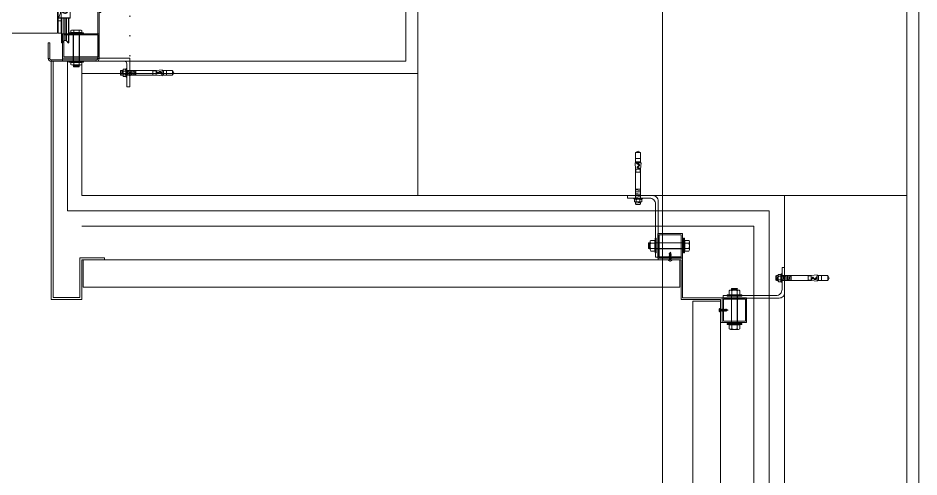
# Model space of a CAD drawing. Extents: x -2012 to 34975, y -1043 to 8321.
# Drawn here: x 4335.4 to 4482.8, y 266.4 to 341.6 of the extents above; entities that cross this region are included whole.
import ezdxf

# ---------------------------------------------------------------- set-up
doc = ezdxf.new("R2010")
doc.units = 0
doc.header["$LTSCALE"] = 25
doc.linetypes.add('DOT2', pattern=[0.125, 0, -0.125])
doc.layers.get('0').update_dxf_attribs({"color": 9, "lineweight": 9})
for name, color, linetype, lineweight in [('00', 9, 'Continuous', 9), ('01', 9, 'Continuous', 9), ('06D', 9, 'Continuous', 9), ('10', 9, 'Continuous', 9), ('10A', 9, 'Continuous', 9), ('14', 9, 'Continuous', 9), ('20', 9, 'DOT2', 9), ('24', 9, 'Continuous', 9), ('33', 9, 'BATTING', 9)]:
    doc.layers.add(name, color=color, linetype=linetype, lineweight=lineweight)
doc.linetypes.add('BATTING', pattern='A,0.0001,-0.1,[134,ltypeshp.shx,S=0.1,R=0,X=-0.1,Y=0],-0.2,[134,ltypeshp.shx,S=0.1,R=180,X=0.1,Y=0],-0.1', length=0.4001)

# ---------------------------------------------------------------- blocks, each defined once
blk = doc.blocks.new('p-aks_vw')
at = {"layer": '24', "ltscale": 2}
blk.add_lwpolyline([(4040, 40), (4040, -257.5)], dxfattribs=at)
blk = doc.blocks.new('p-kolon-80x80-vw')
at = {"layer": '01'}
blk.add_lwpolyline([(-40, -40), (-40, 40), (40, 40), (40, -40)], close=True, dxfattribs=at)
blk = doc.blocks.new('p-seksiyoonel kapı profil')
for p, q in [((-6.34, 4.37), (-6.34, 4.6)), ((-6.34, 4.6), (1.04, 4.6)), ((1.04, 4.37), (1.04, 4.6)), ((-6.58, 4.13), (-6.82, 4.13)), ((-6.82, -13.02), (-6.82, 4.13)), ((-6.58, -13.02), (-6.58, 4.13)), ((-6.34, 4.37), (1.04, 4.37)), ((1.27, 4.13), (1.51, 4.13)), ((1.27, 4.13), (1.27, 1.59)), ((1.51, 4.13), (1.51, 1.59)), ((-1.83, 1.61), (-1.83, -2.44)), ((-1.44, 1.27), (-1.8, 1.62)), ((-1.8, 1.62), (-1.8, -2.44)), ((-0.68, 1.62), (-1.04, 1.26)), ((-0.68, 1.62), (-0.68, -2.44)), ((-0.65, 1.61), (-0.65, -2.44)), ((1.51, 1.59), (1.27, 1.59)), ((-1.44, 1.27), (-1.44, -2.44)), ((-1.24, 1.18), (-1.24, -2.44)), ((-1.04, 1.26), (-1.04, -2.44)), ((0, 0), (33.85, 0)), ((0, 0), (0, 0)), ((-0.59, -0.62), (-0.65, -0.68)), ((-0.12, 0), (-0.59, 0)), ((-0.59, -2.01), (-0.59, 0)), ((-0.12, -0.24), (-0.12, 0)), ((-0.12, -0.24), (0, -0.24)), ((-0.12, -5.32), (-0.12, -0.24)), ((33.85, 0), (0, 0)), ((0, 0), (0, -0.36)), ((0, -0.36), (0, -0.52)), ((0, -0.52), (0, -0.58)), ((0, -0.58), (0, -0.6)), ((0, -0.6), (0, -0.87)), ((0, -0.87), (0, -0.89)), ((0, -0.89), (0, -0.95)), ((0, -0.95), (0, -1.53)), ((-2.07, -2.52), (-2.07, -2.44)), ((-2.07, -2.44), (-0.59, -2.44)), ((-2.07, -2.52), (-0.59, -2.52)), ((-2.07, -4.85), (-2.07, -2.52)), ((-0.65, -1.69), (-0.59, -1.74)), ((-0.59, -2.01), (-0.12, -2.01)), ((-0.59, -2.01), (-0.59, -2.44)), ((-0.59, -2.44), (-0.59, -2.5)), ((-0.59, -2.44), (-0.12, -2.44)), ((-0.59, -2.52), (-0.59, -2.5)), ((-0.59, -2.5), (-0.21, -2.5)), ((-0.59, -3.19), (-0.59, -2.52)), ((-0.35, -3.07), (-0.3, -2.93)), ((-0.3, -2.93), (-0.25, -2.74)), ((-0.25, -2.74), (-0.21, -2.5)), ((-0.21, -2.5), (-0.17, -2.49)), ((-0.17, -2.49), (-0.14, -2.48)), ((-0.14, -2.48), (-0.12, -2.46)), ((-0.12, -2.46), (-0.12, -2.45)), ((0, -1.53), (0, -1.64)), ((0, -1.64), (0, -2.06)), ((0, -2.06), (0, -2.19)), ((0, -2.19), (0, -2.29)), ((0, -2.29), (0, -2.71)), ((0, -2.71), (0, -3.13)), ((-7.76, -4.16), (-7.76, -3.9)), ((-7.53, -3.9), (-7.76, -3.9)), ((-7.53, -4.16), (-7.76, -4.16)), ((-7.76, -4.19), (-7.76, -4.16)), ((-7.76, -4.19), (-7.08, -4.19)), ((-7.53, -3.9), (-6.84, -3.9)), ((-7.53, -4.16), (-7.53, -3.9)), ((-6.82, -4.16), (-7.53, -4.16)), ((-7.08, -3.39), (-6.84, -3.39)), ((-7.08, -3.63), (-7.08, -3.39)), ((-7.08, -3.63), (-7.08, -3.9)), ((-6.84, -3.63), (-7.08, -3.63)), ((-7.08, -4.16), (-7.08, -4.7)), ((-6.84, -3.63), (-6.84, -3.39)), ((-6.84, -3.63), (-6.84, -3.9)), ((-6.84, -4.7), (-6.84, -4.19)), ((-6.58, -3.93), (-3.51, -3.93)), ((-6.58, -4.16), (-3.51, -4.16)), ((-3.39, -4.25), (-5.99, -4.25)), ((-5.99, -6.14), (-5.99, -4.25)), ((-3.51, -3.93), (-3.51, -4.16)), ((-3.39, -6.14), (-3.39, -4.25)), ((-2.07, -4.37), (-3.39, -4.37)), ((-1.7, -3.58), (-1.71, -3.72)), ((-1.71, -3.64), (-1.68, -3.77)), ((-1.71, -3.72), (-1.68, -3.85)), ((-1.65, -3.45), (-1.7, -3.58)), ((-1.68, -3.77), (-1.61, -3.89)), ((-1.68, -3.85), (-1.61, -3.97)), ((-1.56, -3.34), (-1.65, -3.45)), ((-1.65, -3.84), (-1.44, -3.63)), ((-1.61, -3.89), (-1.51, -3.98)), ((-1.61, -3.97), (-1.51, -4.07)), ((-1.45, -3.26), (-1.56, -3.34)), ((-1.51, -3.98), (-1.38, -4.04)), ((-1.51, -4.07), (-1.38, -4.13)), ((-1.31, -3.22), (-1.45, -3.26)), ((-1.44, -3.26), (-1.44, -3.63)), ((-1.38, -4.04), (-1.24, -4.07)), ((-1.38, -4.13), (-1.24, -4.15)), ((-1.17, -3.22), (-1.31, -3.22)), ((-1.24, -3.22), (-1.24, -3.55)), ((-1.24, -4.07), (-1.1, -4.04)), ((-1.24, -4.15), (-1.1, -4.13)), ((-1.04, -3.26), (-1.17, -3.22)), ((-1.1, -4.04), (-0.97, -3.98)), ((-1.1, -4.13), (-0.97, -4.07)), ((-1.04, -3.26), (-1.04, -3.63)), ((-0.92, -3.34), (-1.04, -3.26)), ((-1.04, -3.63), (-0.83, -3.83)), ((-0.97, -3.98), (-0.87, -3.89)), ((-0.97, -4.07), (-0.87, -3.97)), ((-0.83, -3.45), (-0.92, -3.34)), ((-0.87, -3.89), (-0.8, -3.77)), ((-0.87, -3.97), (-0.8, -3.85)), ((-0.78, -3.58), (-0.83, -3.45)), ((-0.8, -3.77), (-0.77, -3.64)), ((-0.8, -3.85), (-0.77, -3.72)), ((-0.77, -3.72), (-0.78, -3.58)), ((-0.59, -4.85), (-0.59, -3.19)), ((-0.59, -3.19), (-0.47, -3.19)), ((-0.47, -3.19), (-0.41, -3.16)), ((-0.47, -4.85), (-0.47, -3.19)), ((-0.41, -3.16), (-0.35, -3.07)), ((0, -3.13), (0, -3.23)), ((0, -3.23), (0, -3.36)), ((0, -3.36), (0, -4.47)), ((-6.84, -4.7), (-7.08, -4.7)), ((-7.08, -5.76), (-6.84, -5.76)), ((-7.08, -5.99), (-7.08, -5.76)), ((-6.84, -5.99), (-6.84, -5.76)), ((-5.99, -4.68), (-6.04, -4.73)), ((-6.04, -5.53), (-6.04, -4.73)), ((-6.04, -5.67), (-6.04, -5.53)), ((-6.04, -5.67), (-5.99, -5.72)), ((-2.07, -4.85), (-0.59, -4.85)), ((-0.6, -5.77), (-0.6, -4.85)), ((-0.6, -6.03), (-0.6, -5.77)), ((-0.6, -5.79), (-0.59, -5.79)), ((-0.59, -4.85), (-0.47, -4.85)), ((-0.59, -4.85), (-0.59, -5.32)), ((-0.12, -5.32), (-0.59, -5.32)), ((-0.59, -9.63), (-0.59, -5.32)), ((-0.4, -4.84), (-0.47, -4.85)), ((-0.34, -4.84), (-0.4, -4.84)), ((-0.28, -4.83), (-0.34, -4.84)), ((-0.22, -4.83), (-0.28, -4.83)), ((-0.18, -4.82), (-0.22, -4.83)), ((-0.15, -4.81), (-0.18, -4.82)), ((-0.12, -4.8), (-0.15, -4.81)), ((-0.12, -5.79), (-0.15, -5.79)), ((-0.15, -5.82), (0.36, -5.82)), ((-0.12, -4.78), (-0.12, -4.8)), ((-0.12, -5.32), (0, -5.32)), ((-0.12, -5.79), (-0.12, -5.32)), ((0.13, -5.79), (-0.12, -5.79)), ((0.36, -5.85), (-0.12, -5.85)), ((-0.12, -9.63), (-0.12, -5.85)), ((0, -4.47), (0, -4.53)), ((0, -4.53), (0, -4.55)), ((0, -4.55), (0, -4.81)), ((0, -4.81), (0, -4.83)), ((0, -4.83), (0, -4.89)), ((0, -4.89), (0, -5.06)), ((0, -5.06), (0, -5.41)), ((0, -5.41), (33.85, -5.41)), ((0.07, -5.85), (0.07, -5.9)), ((0.13, -5.79), (0.13, -5.41)), ((0.29, -5.79), (0.13, -5.79)), ((0.13, -5.79), (0.16, -5.79)), ((0.31, -5.79), (0.31, -5.41)), ((0.32, -5.79), (0.36, -5.79)), ((0.36, -5.79), (0.36, -5.41)), ((0.36, -8.39), (0.36, -5.79)), ((0.36, -5.79), (0.4, -5.79)), ((0.38, -5.41), (0.38, -5.46)), ((0.38, -5.46), (0.39, -5.53)), ((0.39, -5.53), (0.39, -5.61)), ((0.39, -5.61), (0.4, -5.7)), ((0.4, -5.7), (0.4, -5.79)), ((0.4, -8.39), (0.4, -5.79)), ((3.93, -5.79), (0.4, -5.79)), ((2.33, -5.87), (2.12, -5.91)), ((2.44, -5.86), (2.33, -5.87)), ((2.53, -5.87), (2.44, -5.86)), ((2.74, -5.9), (2.53, -5.87)), ((3.91, -5.46), (3.91, -5.41)), ((3.92, -5.53), (3.91, -5.46)), ((3.92, -5.61), (3.92, -5.53)), ((3.93, -5.7), (3.92, -5.61)), ((3.93, -5.79), (3.93, -5.7)), ((3.93, -8.39), (3.93, -5.79)), ((3.93, -5.79), (4.01, -5.79)), ((3.97, -5.79), (3.97, -7.56)), ((4.01, -5.79), (4.01, -5.41)), ((8.86, -5.79), (4.01, -5.79)), ((6.33, -7.56), (6.33, -5.79)), ((6.58, -5.82), (8.07, -5.82)), ((8.04, -5.85), (6.61, -5.85)), ((6.81, -5.85), (6.81, -5.9)), ((7.84, -5.9), (7.84, -5.85)), ((8.86, -5.79), (8.86, -5.41)), ((-7.76, -6.53), (-7.76, -6.26)), ((-7.53, -6.26), (-7.76, -6.26)), ((-7.53, -6.53), (-7.76, -6.53)), ((-7.76, -6.56), (-7.76, -6.53)), ((-7.76, -6.56), (-7.08, -6.56)), ((-7.53, -6.26), (-6.84, -6.26)), ((-7.53, -6.53), (-7.53, -6.26)), ((-6.82, -6.53), (-7.53, -6.53)), ((-7.08, -5.99), (-7.08, -6.26)), ((-6.84, -5.99), (-7.08, -5.99)), ((-7.08, -6.53), (-7.08, -7.06)), ((-6.84, -7.06), (-7.08, -7.06)), ((-6.84, -5.99), (-6.84, -6.26)), ((-6.84, -7.06), (-6.84, -6.56)), ((-6.58, -6.29), (-3.51, -6.29)), ((-6.58, -6.53), (-3.51, -6.53)), ((-5.99, -6.14), (-3.39, -6.14)), ((-3.51, -6.29), (-3.51, -6.53)), ((-3.39, -6.03), (-0.6, -6.03)), ((0.07, -5.9), (0.36, -5.9)), ((0.36, -5.92), (0.09, -5.92)), ((0.36, -6.59), (0.1, -6.59)), ((0.96, -7.09), (0.94, -7.09)), ((0.95, -7.13), (0.95, -7.21)), ((0.95, -7.21), (0.99, -7.42)), ((1.26, -6.78), (1.23, -6.99)), ((1.23, -6.99), (1.23, -7.21)), ((1.23, -7.21), (1.27, -7.42)), ((1.33, -6.58), (1.26, -6.78)), ((1.44, -6.39), (1.33, -6.58)), ((1.33, -7.09), (1.36, -6.87)), ((1.36, -7.31), (1.33, -7.09)), ((1.36, -6.87), (1.42, -6.66)), ((1.42, -7.52), (1.36, -7.31)), ((1.37, -7.09), (1.39, -6.87)), ((1.39, -7.31), (1.37, -7.09)), ((1.39, -6.87), (1.43, -6.71)), ((1.45, -7.52), (1.39, -7.31)), ((1.42, -6.66), (1.43, -6.64)), ((1.57, -6.23), (1.44, -6.39)), ((1.56, -6.52), (1.44, -6.61)), ((1.44, -6.61), (1.46, -6.89)), ((1.51, -6.61), (1.44, -6.61)), ((1.45, -6.58), (1.52, -6.47)), ((1.46, -6.89), (1.49, -7.18)), ((1.49, -7.18), (1.49, -7.22)), ((1.49, -7.22), (1.52, -7.49)), ((1.5, -6.55), (1.55, -6.47)), ((1.51, -6.61), (1.63, -6.52)), ((1.54, -6.87), (1.51, -6.61)), ((1.52, -6.47), (1.66, -6.3)), ((1.57, -7.14), (1.54, -6.87)), ((1.55, -6.47), (1.69, -6.3)), ((1.9, -6.27), (1.56, -6.52)), ((1.74, -6.09), (1.57, -6.23)), ((1.57, -7.05), (1.58, -6.92)), ((1.57, -7.18), (1.57, -7.05)), ((1.57, -7.18), (1.57, -7.14)), ((1.6, -7.48), (1.57, -7.18)), ((1.59, -7.31), (1.57, -7.18)), ((1.58, -6.92), (1.61, -6.79)), ((1.63, -7.44), (1.59, -7.31)), ((1.61, -6.79), (1.66, -6.67)), ((1.63, -6.52), (1.99, -6.27)), ((1.66, -6.3), (1.83, -6.16)), ((1.66, -6.67), (1.72, -6.56)), ((1.69, -6.3), (1.86, -6.16)), ((1.72, -6.56), (1.8, -6.45)), ((1.92, -5.98), (1.74, -6.09)), ((1.8, -6.45), (1.89, -6.35)), ((1.83, -6.16), (2.02, -6.05)), ((1.86, -6.16), (2.05, -6.05)), ((1.89, -6.35), (1.99, -6.27)), ((2.03, -6.18), (1.9, -6.27)), ((2.12, -5.91), (1.92, -5.98)), ((1.98, -7.05), (2.01, -6.89)), ((1.99, -7.21), (1.98, -7.05)), ((1.99, -6.27), (2.11, -6.18)), ((1.99, -6.27), (2.1, -6.2)), ((2.04, -7.36), (1.99, -7.21)), ((2.01, -6.89), (2.08, -6.75)), ((2.02, -6.05), (2.23, -5.99)), ((2.38, -5.94), (2.03, -6.18)), ((2.07, -6.91), (2.03, -7.05)), ((2.03, -7.05), (2.05, -7.2)), ((2.14, -7.49), (2.04, -7.36)), ((2.05, -6.05), (2.26, -5.99)), ((2.05, -7.2), (2.1, -7.34)), ((2.14, -6.78), (2.07, -6.91)), ((2.08, -6.75), (2.19, -6.63)), ((2.1, -6.2), (2.22, -6.15)), ((2.1, -7.34), (2.19, -7.46)), ((2.11, -6.18), (2.45, -5.94)), ((2.25, -6.67), (2.14, -6.78)), ((2.19, -6.63), (2.33, -6.55)), ((2.22, -6.15), (2.34, -6.11)), ((2.23, -5.99), (2.29, -5.98)), ((2.39, -6.61), (2.25, -6.67)), ((2.26, -5.99), (2.29, -5.98)), ((2.53, -6.59), (2.26, -6.59)), ((2.33, -6.55), (2.48, -6.5)), ((2.34, -6.11), (2.47, -6.09)), ((2.45, -5.94), (2.38, -5.94)), ((2.53, -6.59), (2.39, -6.61)), ((2.45, -5.94), (2.71, -6.05)), ((2.47, -6.09), (2.6, -6.09)), ((2.48, -6.5), (2.64, -6.5)), ((2.49, -6.5), (2.54, -6.51)), ((2.52, -6.5), (2.61, -6.51)), ((2.52, -6.5), (2.56, -6.5)), ((2.7, -6.59), (2.53, -6.59)), ((2.68, -6.61), (2.53, -6.59)), ((2.54, -6.51), (2.69, -6.57)), ((2.55, -5.97), (2.7, -5.99)), ((2.56, -6.5), (2.72, -6.55)), ((2.6, -6.09), (2.73, -6.1)), ((2.61, -6.51), (2.76, -6.57)), ((2.64, -6.5), (2.8, -6.55)), ((2.73, -6.63), (2.67, -6.56)), ((2.82, -6.67), (2.68, -6.61)), ((2.69, -6.57), (2.82, -6.66)), ((2.7, -5.99), (2.91, -6.05)), ((2.71, -6.05), (2.98, -6.18)), ((2.72, -6.55), (2.85, -6.63)), ((2.73, -6.1), (2.86, -6.13)), ((2.95, -5.97), (2.74, -5.9)), ((2.76, -6.57), (2.89, -6.66)), ((2.8, -6.66), (2.76, -6.61)), ((2.8, -6.55), (2.94, -6.63)), ((2.82, -6.66), (2.89, -6.73)), ((2.92, -6.78), (2.82, -6.67)), ((2.85, -6.63), (2.96, -6.75)), ((2.86, -6.13), (2.98, -6.18)), ((2.87, -7.46), (2.97, -7.34)), ((2.89, -6.66), (2.99, -6.79)), ((2.91, -6.05), (3.1, -6.16)), ((3.01, -7.36), (2.91, -7.49)), ((3, -6.91), (2.92, -6.78)), ((2.94, -6.63), (3.05, -6.75)), ((3.13, -6.08), (2.95, -5.97)), ((2.96, -6.75), (3.04, -6.89)), ((2.97, -7.34), (3.02, -7.2)), ((2.98, -6.18), (3.1, -6.24)), ((2.98, -6.18), (3.02, -6.19)), ((3.05, -7.25), (2.98, -7.4)), ((2.99, -6.79), (3.05, -6.93)), ((3.03, -7.05), (3, -6.91)), ((3.09, -7.36), (3, -7.49)), ((3.06, -7.21), (3.01, -7.36)), ((3.02, -6.19), (3.26, -6.31)), ((3.02, -7.2), (3.03, -7.05)), ((3.04, -6.89), (3.07, -7.05)), ((3.05, -6.75), (3.12, -6.89)), ((3.05, -6.93), (3.07, -7.09)), ((3.07, -7.09), (3.05, -7.25)), ((3.07, -7.05), (3.06, -7.21)), ((3.14, -7.21), (3.09, -7.36)), ((3.1, -6.16), (3.27, -6.29)), ((3.1, -6.24), (3.2, -6.32)), ((3.12, -6.89), (3.15, -7.05)), ((3.24, -6.17), (3.13, -6.08)), ((3.15, -7.05), (3.14, -7.21)), ((3.2, -6.32), (3.3, -6.41)), ((3.25, -6.18), (3.41, -6.37)), ((3.26, -6.31), (3.5, -6.42)), ((3.3, -6.41), (3.38, -6.51)), ((3.38, -6.51), (3.45, -6.62)), ((3.45, -6.62), (3.5, -6.74)), ((3.5, -6.42), (3.53, -6.7)), ((3.5, -6.74), (3.54, -6.87)), ((3.51, -6.51), (3.64, -6.88)), ((3.55, -7.26), (3.52, -7.38)), ((3.53, -6.7), (3.56, -7)), ((3.54, -6.72), (3.58, -6.87)), ((3.54, -6.87), (3.56, -7)), ((3.57, -7.13), (3.55, -7.26)), ((3.56, -7), (3.57, -7.13)), ((3.56, -7), (3.57, -7.04)), ((3.57, -7.04), (3.59, -7.3)), ((3.58, -6.87), (3.6, -7.09)), ((3.6, -7.09), (3.59, -7.24)), ((3.59, -7.3), (3.61, -7.57)), ((3.65, -7.29), (3.6, -7.43)), ((3.64, -6.88), (3.65, -7.29)), ((6.81, -5.9), (7.84, -5.9)), ((7.82, -5.92), (6.82, -5.92)), ((-7.76, -8.89), (-7.76, -8.62)), ((-7.53, -8.62), (-7.76, -8.62)), ((-7.53, -8.62), (-6.84, -8.62)), ((-7.53, -8.89), (-7.53, -8.62)), ((-7.08, -8.12), (-6.84, -8.12)), ((-7.08, -8.35), (-7.08, -8.12)), ((-7.08, -8.35), (-7.08, -8.62)), ((-6.84, -8.35), (-7.08, -8.35)), ((-6.84, -8.35), (-6.84, -8.12)), ((-6.84, -8.35), (-6.84, -8.62)), ((-6.58, -8.65), (-3.51, -8.65)), ((-3.51, -8.65), (-3.51, -8.89)), ((0.1, -7.59), (0.36, -7.59)), ((0.14, -8.74), (0.14, -8.27)), ((0.36, -8.27), (0.14, -8.27)), ((2.18, -8.74), (0.14, -8.74)), ((0.36, -8.39), (0.4, -8.39)), ((3.93, -8.39), (0.4, -8.39)), ((0.99, -7.42), (1.06, -7.62)), ((1.06, -7.62), (1.17, -7.8)), ((1.07, -9.19), (1.07, -8.74)), ((1.16, -9.19), (1.16, -8.74)), ((1.17, -7.8), (1.31, -7.96)), ((1.27, -7.42), (1.34, -7.62)), ((1.31, -7.96), (1.47, -8.1)), ((1.34, -7.62), (1.45, -7.8)), ((1.52, -7.71), (1.42, -7.52)), ((1.53, -7.67), (1.45, -7.52)), ((1.45, -7.8), (1.59, -7.96)), ((1.47, -8.1), (1.66, -8.21)), ((1.52, -7.49), (1.55, -7.76)), ((1.54, -7.74), (1.52, -7.71)), ((1.62, -7.76), (1.55, -7.76)), ((1.55, -7.76), (1.8, -7.88)), ((1.66, -7.88), (1.57, -7.78)), ((1.59, -7.96), (1.75, -8.1)), ((1.62, -7.76), (1.6, -7.48)), ((1.87, -7.87), (1.62, -7.76)), ((1.68, -7.56), (1.63, -7.44)), ((1.69, -7.88), (1.63, -7.81)), ((1.83, -8.02), (1.66, -7.88)), ((1.66, -8.21), (1.86, -8.28)), ((1.67, -9.19), (1.67, -8.74)), ((1.75, -7.67), (1.68, -7.56)), ((1.86, -8.02), (1.69, -7.88)), ((1.83, -7.77), (1.75, -7.67)), ((1.75, -8.1), (1.94, -8.21)), ((1.8, -7.88), (2.07, -8)), ((1.93, -7.86), (1.83, -7.77)), ((2.03, -8.13), (1.83, -8.02)), ((2.06, -8.13), (1.86, -8.02)), ((1.86, -8.28), (2.07, -8.31)), ((2.11, -7.99), (1.87, -7.87)), ((2.03, -7.94), (1.93, -7.86)), ((1.94, -8.21), (2.14, -8.28)), ((2.15, -8), (2.03, -7.94)), ((2.24, -8.19), (2.03, -8.13)), ((2.27, -8.19), (2.06, -8.13)), ((2.07, -8), (2.1, -8.02)), ((2.07, -8.31), (2.16, -8.31)), ((2.09, -9.19), (2.09, -8.74)), ((2.1, -8.02), (2.35, -8.13)), ((2.15, -8), (2.11, -7.99)), ((2.26, -7.6), (2.14, -7.49)), ((2.14, -8.28), (2.35, -8.31)), ((2.41, -8.13), (2.15, -8)), ((2.27, -8.05), (2.15, -8)), ((2.18, -8.74), (2.18, -8.39)), ((4.56, -8.74), (2.18, -8.74)), ((2.19, -7.46), (2.32, -7.54)), ((2.45, -8.21), (2.24, -8.19)), ((2.26, -7.59), (2.53, -7.59)), ((2.41, -7.66), (2.26, -7.6)), ((2.4, -8.08), (2.27, -8.05)), ((2.48, -8.21), (2.27, -8.19)), ((2.32, -7.54), (2.46, -7.59)), ((2.35, -8.13), (2.6, -8.24)), ((2.35, -8.31), (2.56, -8.31)), ((2.53, -8.09), (2.4, -8.08)), ((2.57, -7.68), (2.41, -7.66)), ((2.67, -8.24), (2.41, -8.13)), ((2.45, -8.21), (2.48, -8.21)), ((2.46, -7.59), (2.61, -7.59)), ((2.53, -7.67), (2.49, -7.68)), ((2.64, -7.66), (2.52, -7.68)), ((2.6, -7.67), (2.52, -7.68)), ((2.53, -7.59), (2.7, -7.59)), ((2.68, -7.62), (2.53, -7.67)), ((2.66, -8.09), (2.53, -8.09)), ((2.56, -8.31), (2.67, -8.29)), ((2.73, -7.66), (2.57, -7.68)), ((2.75, -7.62), (2.6, -7.67)), ((2.67, -8.24), (2.6, -8.24)), ((2.61, -7.59), (2.75, -7.54)), ((2.79, -7.59), (2.64, -7.66)), ((2.79, -8.07), (2.66, -8.09)), ((2.67, -7.62), (2.73, -7.55)), ((2.79, -8.16), (2.67, -8.24)), ((2.82, -7.52), (2.68, -7.62)), ((2.72, -8.28), (2.71, -8.28)), ((2.92, -8.22), (2.72, -8.28)), ((2.87, -7.59), (2.73, -7.66)), ((2.75, -7.54), (2.87, -7.46)), ((2.88, -7.52), (2.75, -7.62)), ((2.76, -7.57), (2.79, -7.53)), ((2.91, -8.13), (2.77, -8.17)), ((2.91, -7.49), (2.79, -7.59)), ((2.79, -7.53), (2.8, -7.52)), ((3.15, -7.91), (2.79, -8.16)), ((2.91, -8.03), (2.79, -8.07)), ((2.89, -7.45), (2.82, -7.52)), ((3, -7.49), (2.87, -7.59)), ((2.98, -7.4), (2.88, -7.52)), ((3.03, -7.98), (2.91, -8.03)), ((3.11, -8.02), (2.91, -8.13)), ((3.26, -8), (2.92, -8.22)), ((3.15, -7.91), (3.03, -7.98)), ((3.27, -7.88), (3.11, -8.02)), ((3.27, -7.82), (3.15, -7.91)), ((3.25, -7.83), (3.15, -7.91)), ((3.34, -7.73), (3.25, -7.83)), ((3.51, -7.68), (3.26, -8)), ((3.61, -7.57), (3.27, -7.82)), ((3.38, -7.77), (3.27, -7.88)), ((3.41, -7.62), (3.34, -7.73)), ((3.48, -7.51), (3.41, -7.62)), ((3.52, -7.38), (3.48, -7.51)), ((3.53, -7.63), (3.51, -7.68)), ((3.9, -9.19), (3.9, -8.74)), ((3.93, -7.56), (6.14, -7.56)), ((3.93, -8.27), (6.14, -8.27)), ((4.1, -9.19), (4.1, -8.74)), ((4.56, -8.27), (4.56, -9.69)), ((5.74, -9.69), (5.74, -8.27)), ((5.88, -8.74), (5.74, -8.74)), ((5.88, -8.74), (5.88, -8.27)), ((6.14, -7.56), (6.14, -8.27)), ((6.14, -7.56), (6.63, -7.56)), ((6.14, -8.27), (6.63, -8.27)), ((6.63, -7.56), (6.63, -8.27)), ((-7.53, -8.89), (-7.76, -8.89)), ((-7.76, -8.92), (-7.76, -8.89)), ((-7.76, -8.92), (-7.08, -8.92)), ((-6.82, -8.89), (-7.53, -8.89)), ((-7.08, -8.89), (-7.08, -9.42)), ((-6.84, -9.42), (-7.08, -9.42)), ((-6.84, -9.42), (-6.84, -8.92)), ((-6.58, -8.89), (-3.51, -8.89)), ((-0.12, -9.63), (-0.59, -9.63)), ((1.07, -9.19), (1.12, -9.19)), ((1.12, -9.19), (1.11, -9.19)), ((1.11, -9.19), (1.11, -9.22)), ((1.18, -9.22), (1.11, -9.22)), ((1.18, -9.22), (1.12, -9.19)), ((1.12, -9.19), (1.16, -9.19)), ((1.16, -9.19), (1.42, -9.19)), ((1.2, -9.22), (1.18, -9.22)), ((1.41, -9.19), (1.2, -9.22)), ((1.65, -9.22), (1.2, -9.22)), ((1.42, -9.19), (1.41, -9.19)), ((1.42, -9.19), (1.67, -9.19)), ((1.65, -9.22), (1.42, -9.19)), ((1.68, -9.22), (1.65, -9.22)), ((1.67, -9.19), (1.88, -9.19)), ((1.88, -9.19), (1.68, -9.22)), ((2.05, -9.22), (1.68, -9.22)), ((2.09, -9.19), (1.88, -9.19)), ((1.88, -9.19), (1.88, -9.19)), ((2.05, -9.22), (1.88, -9.19)), ((2.05, -9.2), (2.06, -9.22)), ((2.06, -9.22), (2.05, -9.22)), ((3.9, -9.19), (4, -9.19)), ((4, -9.19), (3.94, -9.22)), ((4.12, -9.22), (3.94, -9.22)), ((4.12, -9.22), (4, -9.19)), ((4, -9.19), (4.1, -9.19)), ((4, -9.19), (4, -9.19)), ((4.1, -9.19), (4.37, -9.19)), ((4.14, -9.22), (4.12, -9.22)), ((4.37, -9.19), (4.14, -9.22)), ((4.56, -9.22), (4.14, -9.22)), ((4.37, -9.19), (4.56, -9.19)), ((4.37, -9.19), (4.37, -9.19)), ((4.56, -9.21), (4.37, -9.19)), ((5.74, -9.69), (4.56, -9.69)), ((-7.76, -11.25), (-7.76, -10.99)), ((-7.53, -10.99), (-7.76, -10.99)), ((-7.53, -11.25), (-7.76, -11.25)), ((-7.76, -11.28), (-7.76, -11.25)), ((-7.76, -11.28), (-7.08, -11.28)), ((-7.53, -10.99), (-6.84, -10.99)), ((-7.53, -11.25), (-7.53, -10.99)), ((-6.82, -11.25), (-7.53, -11.25)), ((-7.08, -10.48), (-6.84, -10.48)), ((-7.08, -10.71), (-7.08, -10.48)), ((-7.08, -10.71), (-7.08, -10.99)), ((-6.84, -10.71), (-7.08, -10.71)), ((-7.08, -11.25), (-7.08, -11.79)), ((-6.84, -11.79), (-7.08, -11.79)), ((-6.84, -10.71), (-6.84, -10.48)), ((-6.84, -10.71), (-6.84, -10.99)), ((-6.84, -11.79), (-6.84, -11.28)), ((-6.58, -11.01), (-3.51, -11.01)), ((-6.58, -11.25), (-3.51, -11.25)), ((-3.51, -11.01), (-3.51, -11.25)), ((-6.58, -13.02), (-6.82, -13.02)), ((-6.82, -13.02), (-6.82, -13.03)), ((-6.34, -13.26), (-6.34, -13.5)), ((-3.27, -13.26), (-6.34, -13.26)), ((-3.27, -13.26), (-3.27, -13.5)), ((-3.27, -13.5), (-6.34, -13.5)), ((-6.34, -13.5), (-5.67, -13.5)), ((-6.34, -13.5), (-6.34, -13.5)), ((-5.67, -13.5), (-5.49, -13.5)), ((-5.67, -13.5), (-5.67, -13.5)), ((-5.49, -13.5), (-5.49, -13.5))]:
    blk.add_line(p, q)
for centre, radius, start, end in [((-6.34, 4.13), 0.473, 90, 180), ((1.04, 4.13), 0.473, 0, 90), ((-6.34, 4.13), 0.236, 90, 180), ((1.04, 4.13), 0.236, 0, 90), ((-1.24, 1.47), 0.295, 225, 269.1856), ((-1.24, 1.47), 0.295, 270.3711, 314.3764), ((-6.81, -3.9), 0.0295, 180, 258.463), ((-6.81, -4.19), 0.0295, 101.537, 180), ((-1.24, -3.84), 0.295, 90.8144, 135), ((-1.24, -3.84), 0.295, 45.6236, 89.6289), ((-0.12, -5.32), 0.472, 180, 270), ((-0.12, -5.82), 0.0295, 180, 270), ((6.61, -5.82), 0.0295, 180, 270), ((8.04, -5.82), 0.0295, 270, 0), ((-6.81, -6.26), 0.0295, 180, 258.463), ((-6.81, -6.56), 0.0295, 101.537, 180), ((0.1, -7.09), 0.502, 90, 116.3511), ((0.09, -5.9), 0.0177, 180, 270), ((6.82, -5.9), 0.0177, 180, 270), ((7.82, -5.9), 0.0177, 270, 0), ((-6.81, -8.62), 0.0295, 180, 258.463), ((0.1, -7.09), 0.502, 243.6489, 270), ((-6.81, -8.92), 0.0295, 101.537, 180), ((-6.81, -10.99), 0.0295, 180, 258.463), ((-6.81, -11.28), 0.0295, 101.537, 180), ((-6.34, -13.02), 0.473, 180, 270), ((-6.34, -13.03), 0.473, 180, 270), ((-6.34, -13.02), 0.236, 180, 270)]:
    blk.add_arc(centre, radius, start, end)
blk = doc.blocks.new('çelik dübel')
at = {"ltscale": 7}
for p, q in [((-87.2, -2), (-85, 2)), ((-85, -6), (-85, 2)), ((-68, 2), (-85, 2)), ((-75, -6), (-75, 2)), ((-70, -6), (-70, 2)), ((-68, 3), (-58, 2)), ((-68, -7), (-68, 3)), ((-58, -6), (-58, 2)), ((-8.5, 2), (-58, 2)), ((-53, 1.5), (-58, 1.5)), ((-53, -6), (-53, 2)), ((-25, -6), (-25, 2)), ((-25, -6), (-23.9, 2)), ((-23, -6), (-21.9, 2)), ((-21, -6), (-19.9, 2)), ((-19, -6), (-17.9, 2)), ((-17, -6), (-15.9, 2)), ((-85, -6), (-87.2, -2)), ((-68, -6), (-85, -6)), ((-68, -7), (-58, -6)), ((-53, -5.5), (-58, -5.5)), ((-8.5, -6), (-58, -6))]:
    blk.add_line(p, q, dxfattribs=at)
for p, q in [((-15, -6), (-13.9, 2)), ((-13, -6), (-11.9, 2)), ((-11, -6), (-10, 1.1)), ((-10, -9), (-10, 5)), ((-9, 5), (-10, 5)), ((-10, 3), (-10, 5)), ((-9, -9), (-9, 5)), ((-8.5, 2), (-8.5, 3)), ((-8.5, -4), (-8.5, 0)), ((-5, 4), (-7.5, 4)), ((-5, 1), (-7.5, 1)), ((-4, 2), (-4, 3)), ((-1, 2), (-4, 2)), ((-4, -4), (-4, 0)), ((-3, -6), (-1.9, 2)), ((-1, -6), (0, 1.1)), ((0, -5), (0, 1)), ((-10, -7), (-10, -9.1)), ((-9, -9), (-10, -9)), ((-8.5, -6), (-8.5, -7)), ((-5, -5), (-7.5, -5)), ((-5, -8), (-7.5, -8)), ((-4, -6), (-4, -7)), ((-1, -6), (-4, -6))]:
    blk.add_line(p, q)
for points in [[(-68, 0.6), (-67.4, 0.4), (-67, 0.1), (-66.6, -0.3), (-66.2, -0.8), (-65.9, -1.3), (-65.7, -1.9), (-65.4, -2.3), (-65.2, -2.8), (-65, -3.1), (-64.8, -3.3), (-64.6, -3.5), (-64.4, -3.6), (-64.2, -3.5), (-63.9, -3.5), (-63.7, -3.3), (-63.5, -3.1), (-63.2, -2.9), (-62.9, -2.6), (-62.7, -2.3), (-62.4, -2), (-62.1, -1.7), (-61.9, -1.4), (-61.6, -1.1), (-61.4, -0.9), (-61.2, -0.7), (-61, -0.6), (-60.8, -0.5), (-60.6, -0.5), (-60.4, -0.5), (-60.3, -0.7), (-60.1, -0.9), (-59.9, -1.1), (-59.8, -1.5), (-59.6, -1.9), (-59.4, -2.3), (-59.2, -2.7), (-58.9, -3), (-58.7, -3.3), (-58.4, -3.5), (-58, -3.5)], [(-68, -0.5), (-68, -0.5), (-67.9, -0.5), (-67.9, -0.5), (-67.8, -0.5), (-67.8, -0.6), (-67.7, -0.6), (-67.7, -0.6), (-67.6, -0.7), (-67.6, -0.7), (-67.6, -0.8), (-67.5, -0.8), (-67.5, -0.8), (-67.5, -0.9), (-67.4, -0.9), (-67.4, -0.9), (-67.3, -1), (-67.3, -1), (-67.3, -1.1), (-67.2, -1.1), (-67.2, -1.2), (-67.2, -1.2), (-67.1, -1.3), (-67.1, -1.3), (-67.1, -1.4), (-67, -1.4), (-67, -1.5), (-67, -1.5), (-66.9, -1.6), (-66.9, -1.6), (-66.9, -1.7), (-66.9, -1.7), (-66.8, -1.8), (-66.8, -1.9), (-66.8, -1.9), (-66.7, -2), (-66.7, -2), (-66.7, -2.1), (-66.6, -2.2), (-66.6, -2.2), (-66.6, -2.3), (-66.6, -2.3), (-66.5, -2.4), (-66.5, -2.5), (-66.5, -2.5), (-66.4, -2.6), (-66.4, -2.7), (-66.4, -2.7), (-66.3, -2.8), (-66.3, -2.8), (-66.3, -2.9), (-66.3, -3), (-66.2, -3), (-66.2, -3.1), (-66.2, -3.1), (-66.1, -3.2), (-66.1, -3.2), (-66.1, -3.3), (-66, -3.4), (-66, -3.4), (-66, -3.5), (-65.9, -3.5), (-65.9, -3.6), (-65.9, -3.6), (-65.8, -3.7), (-65.8, -3.7), (-65.7, -3.8), (-65.7, -3.8), (-65.7, -3.9), (-65.6, -3.9), (-65.6, -4), (-65.5, -4), (-65.5, -4.1), (-65.4, -4.1), (-65.4, -4.1), (-65.3, -4.2), (-65.3, -4.2), (-65.2, -4.3), (-65.2, -4.3), (-65.1, -4.3), (-65, -4.4), (-65, -4.4), (-64.9, -4.4), (-64.9, -4.4), (-64.8, -4.5), (-64.7, -4.5), (-64.7, -4.5), (-64.6, -4.5), (-64.5, -4.5), (-64.5, -4.5), (-64.4, -4.5), (-64.3, -4.5), (-64.3, -4.5), (-64.2, -4.5), (-64.1, -4.5), (-64.1, -4.5), (-64, -4.5), (-64, -4.5), (-63.9, -4.5), (-63.8, -4.5), (-63.8, -4.5), (-63.7, -4.4), (-63.7, -4.4), (-63.6, -4.4), (-63.6, -4.4), (-63.5, -4.4), (-63.4, -4.3), (-63.4, -4.3), (-63.3, -4.3), (-63.3, -4.3), (-63.3, -4.2), (-63.2, -4.2), (-63.2, -4.2), (-63.1, -4.1), (-63.1, -4.1), (-63, -4.1), (-63, -4), (-62.9, -4), (-62.9, -4), (-62.9, -3.9), (-62.8, -3.9), (-62.8, -3.9), (-62.7, -3.8), (-62.7, -3.8), (-62.7, -3.8), (-62.6, -3.7), (-62.6, -3.7), (-62.5, -3.6), (-62.5, -3.6), (-62.5, -3.6), (-62.4, -3.5), (-62.4, -3.5), (-62.4, -3.5), (-62.3, -3.4), (-62.3, -3.4), (-62.2, -3.3), (-62.2, -3.3), (-62.2, -3.3), (-62.1, -3.2), (-62.1, -3.2), (-62.1, -3.1), (-62, -3.1), (-62, -3.1), (-62, -3), (-61.9, -3), (-61.9, -2.9), (-61.9, -2.9), (-61.8, -2.9), (-61.8, -2.8), (-61.7, -2.8), (-61.7, -2.7), (-61.7, -2.7), (-61.6, -2.6), (-61.6, -2.6), (-61.6, -2.6), (-61.5, -2.5), (-61.5, -2.5), (-61.5, -2.5), (-61.4, -2.4), (-61.4, -2.4), (-61.4, -2.3), (-61.3, -2.3), (-61.3, -2.3), (-61.3, -2.2), (-61.3, -2.2), (-61.2, -2.2), (-61.2, -2.1), (-61.2, -2.1), (-61.1, -2), (-61.1, -2), (-61.1, -2), (-61, -1.9), (-61, -1.9), (-61, -1.9), (-61, -1.9), (-60.9, -1.8), (-60.9, -1.8), (-60.9, -1.8), (-60.9, -1.8), (-60.9, -1.8), (-60.9, -1.7), (-60.8, -1.7), (-60.8, -1.7), (-60.8, -1.7), (-60.8, -1.7), (-60.8, -1.7), (-60.8, -1.8), (-60.7, -1.8), (-60.7, -1.8), (-60.7, -1.8), (-60.7, -1.9), (-60.7, -1.9), (-60.7, -1.9), (-60.6, -2), (-60.6, -2), (-60.6, -2.1), (-60.6, -2.1), (-60.6, -2.1), (-60.5, -2.2), (-60.5, -2.2), (-60.5, -2.3), (-60.5, -2.3), (-60.4, -2.4), (-60.4, -2.5), (-60.4, -2.5), (-60.4, -2.6), (-60.3, -2.6), (-60.3, -2.7), (-60.3, -2.7), (-60.3, -2.8), (-60.2, -2.8), (-60.2, -2.9), (-60.2, -3), (-60.1, -3), (-60.1, -3.1), (-60.1, -3.1), (-60, -3.2), (-60, -3.2), (-59.9, -3.3), (-59.9, -3.4), (-59.9, -3.4), (-59.8, -3.5), (-59.8, -3.5), (-59.7, -3.6), (-59.7, -3.6), (-59.6, -3.7), (-59.6, -3.8), (-59.5, -3.8), (-59.5, -3.9), (-59.4, -3.9), (-59.3, -4), (-59.3, -4), (-59.2, -4.1), (-59.1, -4.2), (-59, -4.2), (-58.9, -4.3), (-58.8, -4.3), (-58.6, -4.4), (-58.4, -4.4), (-58.2, -4.5), (-58, -4.5)]]:
    blk.add_lwpolyline(points)
for centre, start, end in [((-7.5, 3), 90, 180), ((-7.5, 2), 180, 270), ((-7.5, 0), 90, 180), ((-5, 3), 0, 90), ((-5, 2), 270, 0), ((-5, 0), 0, 90), ((-1, 1), 0, 90), ((-7.5, -4), 180, 270), ((-7.5, -6), 90, 180), ((-7.5, -7), 180, 270), ((-5, -4), 270, 0), ((-5, -6), 0, 90), ((-5, -7), 270, 0), ((-1, -5), 270, 0)]:
    blk.add_arc(centre, 1, start, end)
blk = doc.blocks.new('dsa')
at = {"layer": '10'}
for p, q in [((61906.2, 2715.76, 0), (61907.19, 2715.82, 0)), ((61906.22, 2715.82, 0), (61906.28, 2715.86, 0)), ((61906.22, 2715.77, 0), (61906.22, 2715.82, 0)), ((61906.67, 2715.86, 0), (61906.28, 2715.86, 0)), ((61906.67, 2715.86, 0), (61907.11, 2715.86, 0)), ((61907.19, 2715.82, 0), (61907.11, 2715.86, 0)), ((61907.17, 2715.83, 0), (61907.19, 2715.82, 0)), ((61907.19, 2715.82, 0), (61907.17, 2715.8, 0)), ((61907.19, 2715.81, 0), (61907.17, 2715.8, 0)), ((61907.17, 2715.8, 0), (61907.17, 2715.71, 0)), ((61905.82, 2715.49, 0), (61905.82, 2715.18, 0)), ((61905.82, 2715.18, 0), (61907.58, 2715.18, 0)), ((61907.36, 2715.58, 0), (61906.04, 2715.58, 0)), ((61906.2, 2715.76, 0), (61906.22, 2715.77, 0)), ((61906.22, 2715.74, 0), (61906.2, 2715.76, 0)), ((61906.2, 2715.64, 0), (61907.19, 2715.7, 0)), ((61906.2, 2715.64, 0), (61906.22, 2715.66, 0)), ((61906.22, 2715.63, 0), (61906.2, 2715.64, 0)), ((61906.2, 2715.18, 0), (61907.2, 2715.18, 0)), ((61906.2, 2715.14, 0), (61906.2, 2715.18, 0)), ((61906.2, 2714.97, 0), (61906.2, 2710.47, 0)), ((61906.22, 2715.66, 0), (61906.22, 2715.74, 0)), ((61906.22, 2715.58, 0), (61906.22, 2715.63, 0)), ((61906.26, 2715.49, 0), (61906.26, 2715.18, 0)), ((61907.14, 2715.5, 0), (61907.14, 2715.18, 0)), ((61907.14, 2715.5, 0), (61907.14, 2715.49, 0)), ((61907.16, 2715.18, 0), (61907.16, 2715.14, 0)), ((61907.16, 2710.47, 0), (61907.16, 2714.97, 0)), ((61907.17, 2715.71, 0), (61907.19, 2715.7, 0)), ((61907.19, 2715.7, 0), (61907.17, 2715.68, 0)), ((61907.17, 2715.68, 0), (61907.17, 2715.6, 0)), ((61907.17, 2715.6, 0), (61907.19, 2715.58, 0)), ((61907.2, 2715.18, 0), (61907.2, 2715.14, 0)), ((61907.2, 2710.47, 0), (61907.2, 2714.97, 0)), ((61907.58, 2715.18, 0), (61907.58, 2715.49, 0)), ((61905.82, 2710.26, 0), (61907.58, 2710.26, 0)), ((61905.82, 2709.95, 0), (61905.82, 2710.26, 0)), ((61906.2, 2710.3, 0), (61906.2, 2710.26, 0)), ((61906.2, 2710.26, 0), (61907.2, 2710.26, 0)), ((61906.26, 2709.95, 0), (61906.26, 2710.26, 0)), ((61907.14, 2709.94, 0), (61907.14, 2710.26, 0)), ((61907.14, 2709.94, 0), (61907.14, 2709.95, 0)), ((61907.16, 2710.26, 0), (61907.16, 2710.3, 0)), ((61907.2, 2710.26, 0), (61907.2, 2710.3, 0)), ((61907.58, 2710.26, 0), (61907.58, 2709.95, 0)), ((61907.36, 2709.86, 0), (61906.05, 2709.86, 0))]:
    blk.add_line(p, q, dxfattribs=at)
at = {"layer": '10', "lineweight": 9}
for p, q in [((61906.52, 2715.56, 0), (61906.52, 2715.59, 0)), ((61906.52, 2715.58, 0), (61906.52, 2715.58, 0))]:
    blk.add_line(p, q, dxfattribs=at)
at = {"layer": '10', "elevation": 0}
blk.add_lwpolyline([(61897.96, 2714.47), (61897.96, 2719.18), (61898.46, 2719.18), (61898.46, 2715.37, 0.414214), (61898.86, 2714.97), (61908.96, 2714.97), (61908.96, 2714.47), (61897.96, 2714.47)], format="xyb", dxfattribs=at)
for points in [[(61907.92, 2714.97), (61905.52, 2714.97), (61905.52, 2715.14), (61907.92, 2715.14)], [(61907.92, 2710.47), (61905.52, 2710.47), (61905.52, 2710.3), (61907.92, 2710.3)]]:
    blk.add_lwpolyline(points, close=True, dxfattribs=at)
for points in [[(61906.24, 2715.14), (61906.24, 2715.18)], [(61906.24, 2714.97), (61906.24, 2710.47)], [(61906.24, 2710.3), (61906.24, 2710.26)]]:
    blk.add_lwpolyline(points, dxfattribs=at)
at = {"layer": '10'}
for centre, radius, start, end in [((61906.04, 2715.27, 0), 0.315, 45.8497, 134.1503), ((61906.7, 2714.47, 0), 1.12, 66.8701, 113.1299), ((61906.7, 2714.47, 0), 1.12, 66.8701, 113.1299), ((61907.36, 2715.27, 0), 0.313, 45.449, 134.551), ((61906.04, 2710.18, 0), 0.315, 225.8497, 314.1503), ((61906.7, 2710.98, 0), 1.12, 246.8701, 293.1299), ((61906.7, 2710.98, 0), 1.12, 246.8701, 293.1299), ((61907.36, 2710.18, 0), 0.313, 225.449, 314.551)]:
    blk.add_arc(centre, radius, start, end, dxfattribs=at)
at = {"color": 7, "extrusion": (0, 0, -1), "xscale": -0.1000000000058208, "yscale": 0.1000000000058208, "zscale": -0.1000000000058208}
blk.add_blockref('çelik dübel', (-61899.46, 2717.07, 0), dxfattribs=at)
blk = doc.blocks.new('K-SE-01')
at = {"layer": '10'}
for points in [[(-113.67, 5.5), (-113.67, 9.5), (-119.67, 9.5), (-119.67, 5.5)], [(-113.87, 5.7), (-113.87, 9.3), (-119.47, 9.3), (-119.47, 5.7)]]:
    blk.add_lwpolyline(points, close=True, dxfattribs=at)
at = {"layer": '10', "elevation": 0}
for points in [[(-113.67, 5.5), (-113.67, 9.5), (-119.67, 9.5), (-119.67, 5.5)], [(-113.87, 5.7), (-113.87, 9.3), (-119.47, 9.3), (-119.47, 5.7)]]:
    blk.add_lwpolyline(points, close=True, dxfattribs=at)
at = {"layer": '20'}
blk.add_lwpolyline([(-108.67, 2.69), (-108.67, 82.69), (-708.67, 82.69), (-708.67, 2.69)], dxfattribs=at)
at = {"layer": '10', "rotation": 180}
for name, p in [('p-seksiyoonel kapı profil', (-120.49, 9.6)), ('dsa', (61789.29, 2719.97, 0))]:
    blk.add_blockref(name, p, dxfattribs=at)
blk = doc.blocks.new('cxvxv')
for p, q in [((-21988.4, 8560.98, 0), (-21988.4, 8560.32, 0)), ((-21988.4, 8560.32, 0), (-21986.64, 8560.32, 0)), ((-21986.86, 8561.07, 0), (-21988.18, 8561.07, 0)), ((-21988.02, 8561.25, 0), (-21987.03, 8561.3, 0)), ((-21988.02, 8561.25, 0), (-21988, 8561.26, 0)), ((-21988, 8561.23, 0), (-21988.02, 8561.25, 0)), ((-21988.02, 8561.13, 0), (-21987.03, 8561.19, 0)), ((-21988.02, 8561.13, 0), (-21988, 8561.14, 0)), ((-21988, 8561.11, 0), (-21988.02, 8561.13, 0)), ((-21988.02, 8560.32, 0), (-21987.02, 8560.32, 0)), ((-21988.02, 8560.28, 0), (-21988.02, 8560.32, 0)), ((-21988, 8561.3, 0), (-21987.94, 8561.35, 0)), ((-21988, 8561.26, 0), (-21988, 8561.3, 0)), ((-21988, 8561.14, 0), (-21988, 8561.23, 0)), ((-21988, 8561.07, 0), (-21988, 8561.11, 0)), ((-21987.96, 8560.98, 0), (-21987.96, 8560.32, 0)), ((-21987.54, 8561.35, 0), (-21987.94, 8561.35, 0)), ((-21987.7, 8561.05, 0), (-21987.7, 8561.08, 0)), ((-21987.7, 8561.07, 0), (-21987.7, 8561.07, 0)), ((-21987.54, 8561.35, 0), (-21987.1, 8561.35, 0)), ((-21987.03, 8561.3, 0), (-21987.1, 8561.35, 0)), ((-21987.08, 8560.64, 0), (-21987.08, 8560.98, 0)), ((-21987.08, 8560.64, 0), (-21987.08, 8560.32, 0)), ((-21987.06, 8560.32, 0), (-21987.06, 8560.28, 0)), ((-21987.05, 8561.32, 0), (-21987.03, 8561.3, 0)), ((-21987.03, 8561.3, 0), (-21987.05, 8561.28, 0)), ((-21987.03, 8561.3, 0), (-21987.05, 8561.29, 0)), ((-21987.05, 8561.28, 0), (-21987.05, 8561.2, 0)), ((-21987.05, 8561.2, 0), (-21987.03, 8561.19, 0)), ((-21987.03, 8561.19, 0), (-21987.05, 8561.17, 0)), ((-21987.05, 8561.17, 0), (-21987.05, 8561.08, 0)), ((-21987.05, 8561.08, 0), (-21987.03, 8561.07, 0)), ((-21987.02, 8560.32, 0), (-21987.02, 8560.28, 0)), ((-21986.64, 8560.32, 0), (-21986.64, 8560.98, 0)), ((-21988.02, 8560.11, 0), (-21988.02, 8555.61, 0)), ((-21987.06, 8555.61, 0), (-21987.06, 8560.11, 0)), ((-21987.02, 8555.61, 0), (-21987.02, 8560.11, 0)), ((-21988.4, 8555.4, 0), (-21986.64, 8555.4, 0)), ((-21988.4, 8554.74, 0), (-21988.4, 8555.4, 0)), ((-21986.86, 8554.65, 0), (-21988.17, 8554.65, 0)), ((-21988.02, 8555.44, 0), (-21988.02, 8555.4, 0)), ((-21988.02, 8555.4, 0), (-21987.02, 8555.4, 0)), ((-21987.96, 8554.74, 0), (-21987.96, 8555.4, 0)), ((-21987.08, 8555.08, 0), (-21987.08, 8555.4, 0)), ((-21987.08, 8555.08, 0), (-21987.08, 8554.74, 0)), ((-21987.06, 8555.4, 0), (-21987.06, 8555.44, 0)), ((-21987.02, 8555.4, 0), (-21987.02, 8555.44, 0)), ((-21986.64, 8555.4, 0), (-21986.64, 8554.74, 0))]:
    blk.add_line(p, q)
at = {"elevation": 0}
for points in [[(-21986.3, 8560.11), (-21988.7, 8560.11), (-21988.7, 8560.28), (-21986.3, 8560.28)], [(-21986.3, 8555.61), (-21988.7, 8555.61), (-21988.7, 8555.44), (-21986.3, 8555.44)]]:
    blk.add_lwpolyline(points, close=True, dxfattribs=at)
for points in [[(-21987.98, 8560.28), (-21987.98, 8560.32)], [(-21987.98, 8560.11), (-21987.98, 8555.61)], [(-21987.98, 8555.44), (-21987.98, 8555.4)]]:
    blk.add_lwpolyline(points, dxfattribs=at)
for centre, radius, start, end in [((-21988.18, 8560.75, 0), 0.315, 45.8497, 134.1503), ((-21987.52, 8559.95, 0), 1.12, 66.8701, 113.1299), ((-21987.52, 8559.95, 0), 1.12, 66.8701, 113.1299), ((-21986.86, 8560.76, 0), 0.313, 45.449, 134.551), ((-21988.18, 8554.97, 0), 0.315, 225.8497, 314.1503), ((-21987.52, 8555.77, 0), 1.12, 246.8701, 293.1299), ((-21987.52, 8555.77, 0), 1.12, 246.8701, 293.1299), ((-21986.86, 8554.96, 0), 0.313, 225.449, 314.551)]:
    blk.add_arc(centre, radius, start, end)
blk = doc.blocks.new('VIDA')
for p, q in [((-18072, 6523.9), (-18071.9, 6524)), ((-18071.9, 6523.8), (-18072, 6523.9)), ((-18071.9, 6524), (-18070.1, 6524.7)), ((-18069.6, 6522.9), (-18071.9, 6523.8)), ((-18069.7, 6524.9), (-18070.6, 6523.2)), ((-18070.6, 6523.2), (-18070.1, 6524.7)), ((-18070.1, 6524.7), (-18069.9, 6525.1)), ((-18069.9, 6525.1), (-18070.1, 6524.1)), ((-18070.1, 6524.1), (-18070, 6524.3)), ((-18070, 6524.3), (-18069.8, 6525.1)), ((-18069.9, 6525.1), (-18069.8, 6525.1)), ((-18069.8, 6525.1), (-18069.7, 6524.9)), ((-18069.7, 6524.9), (-18069.3, 6525)), ((-18069.6, 6522.8), (-18069.1, 6525)), ((-18069.6, 6522.8), (-18069.6, 6522.9)), ((-18069.4, 6522.4), (-18069.6, 6522.8)), ((-18068.9, 6525.3), (-18069.4, 6522.4)), ((-18069.3, 6522.4), (-18069.4, 6522.4)), ((-18069.3, 6522.4), (-18068.9, 6525.3)), ((-18069.3, 6525), (-18069.1, 6525)), ((-18069.1, 6522.8), (-18069.3, 6522.4)), ((-18069.1, 6525), (-18068.9, 6525.3)), ((-18068.7, 6522.8), (-18069.1, 6522.8)), ((-18068.9, 6525.3), (-18068.9, 6525.3)), ((-18068.9, 6525.3), (-18068.7, 6525)), ((-18068.7, 6522.8), (-18068.2, 6525)), ((-18068.7, 6525), (-18068.2, 6525)), ((-18068.5, 6522.4), (-18068.7, 6522.8)), ((-18068, 6525.3), (-18068.5, 6522.4)), ((-18068.4, 6522.4), (-18068.5, 6522.4)), ((-18068.4, 6522.4), (-18067.9, 6525.3)), ((-18068.2, 6522.8), (-18068.4, 6522.4)), ((-18068.2, 6522.8), (-18068.4, 6522.4)), ((-18068.2, 6525), (-18068, 6525.3)), ((-18067.7, 6525), (-18068.2, 6522.8)), ((-18067.7, 6522.8), (-18068.2, 6522.8)), ((-18067.9, 6525.3), (-18068, 6525.3)), ((-18067.9, 6525.3), (-18067.7, 6525)), ((-18067.7, 6522.8), (-18067.2, 6525)), ((-18067.7, 6525), (-18067.2, 6525)), ((-18067.5, 6522.4), (-18067.7, 6522.8)), ((-18067, 6525.3), (-18067.5, 6522.4)), ((-18067.4, 6522.4), (-18067.5, 6522.4)), ((-18067.4, 6522.4), (-18066.9, 6525.3)), ((-18067.2, 6522.8), (-18067.4, 6522.4)), ((-18067.2, 6522.8), (-18067.4, 6522.4)), ((-18067.2, 6525), (-18067, 6525.3)), ((-18066.7, 6525), (-18067.2, 6522.8)), ((-18066.7, 6522.8), (-18067.2, 6522.8)), ((-18066.9, 6525.3), (-18067, 6525.3)), ((-18066.9, 6525.3), (-18066.7, 6525)), ((-18066.3, 6525), (-18066.7, 6525)), ((-18066.7, 6522.8), (-18066.3, 6525)), ((-18066.5, 6522.4), (-18066.7, 6522.8)), ((-18066.1, 6525.3), (-18066.5, 6522.4)), ((-18066.5, 6522.4), (-18066, 6525.3)), ((-18066.3, 6522.8), (-18066.5, 6522.4)), ((-18066.3, 6522.8), (-18066.5, 6522.4)), ((-18066.5, 6522.4), (-18066.5, 6522.4)), ((-18066.3, 6525), (-18066.1, 6525.3)), ((-18065.8, 6525), (-18066.3, 6522.8)), ((-18066.3, 6522.8), (-18065.8, 6522.8)), ((-18066, 6525.3), (-18066.1, 6525.3)), ((-18066, 6525.3), (-18065.8, 6525)), ((-18065.8, 6522.8), (-18065.3, 6525)), ((-18065.8, 6525), (-18065.3, 6525)), ((-18065.6, 6522.4), (-18065.8, 6522.8)), ((-18065.1, 6525.3), (-18065.6, 6522.4)), ((-18065.5, 6522.4), (-18065.6, 6522.4)), ((-18065.5, 6522.4), (-18065, 6525.3)), ((-18065.3, 6522.8), (-18065.5, 6522.4)), ((-18065.3, 6522.8), (-18065.5, 6522.4)), ((-18065.3, 6525), (-18065.1, 6525.3)), ((-18064.8, 6525), (-18065.3, 6522.8)), ((-18064.8, 6522.8), (-18065.3, 6522.8)), ((-18065.1, 6525.3), (-18065, 6525.3)), ((-18065, 6525.3), (-18064.8, 6525)), ((-18064.8, 6525), (-18064.3, 6525)), ((-18064.8, 6522.8), (-18064.3, 6525)), ((-18064.6, 6522.4), (-18064.8, 6522.8)), ((-18064.1, 6525.3), (-18064.6, 6522.4)), ((-18064.5, 6522.4), (-18064.6, 6522.4)), ((-18064.5, 6522.4), (-18064, 6525.3)), ((-18064.3, 6522.8), (-18064.5, 6522.4)), ((-18064.3, 6522.8), (-18064.5, 6522.4)), ((-18064.3, 6525), (-18064.1, 6525.3)), ((-18063.8, 6525), (-18064.3, 6522.8)), ((-18063.8, 6522.8), (-18064.3, 6522.8)), ((-18064, 6525.3), (-18064.1, 6525.3)), ((-18064, 6525.3), (-18063.8, 6525)), ((-18063.8, 6522.8), (-18062, 6525)), ((-18062, 6525), (-18063.8, 6525)), ((-18063.6, 6522.4), (-18063.8, 6522.8)), ((-18063.6, 6522.4), (-18061.7, 6525.3)), ((-18061.8, 6525.3), (-18063.6, 6522.4)), ((-18062, 6522.8), (-18063.6, 6522.4)), ((-18062, 6522.8), (-18063.6, 6522.4)), ((-18063.6, 6522.4), (-18063.6, 6522.4)), ((-18061.5, 6525), (-18063.4, 6522.8)), ((-18063.4, 6522.8), (-18061.5, 6522.8)), ((-18061.7, 6525.3), (-18063.2, 6525.3)), ((-18062.7, 6522.4), (-18061.5, 6522.8)), ((-18062.6, 6522.4), (-18062.1, 6525.3)), ((-18062.4, 6522.8), (-18062.6, 6522.4)), ((-18062.4, 6522.8), (-18062.6, 6522.4)), ((-18062.6, 6522.4), (-18061.3, 6522.4)), ((-18062.4, 6525), (-18062.2, 6525.3)), ((-18061.5, 6525), (-18062.4, 6525)), ((-18061.5, 6522.8), (-18062.4, 6525)), ((-18061.9, 6525), (-18062.4, 6522.8)), ((-18061.9, 6522.8), (-18062.4, 6522.8)), ((-18062.2, 6525.3), (-18062.1, 6525.3)), ((-18062.2, 6525.3), (-18061.3, 6522.4)), ((-18062.1, 6525.3), (-18061.9, 6525)), ((-18062, 6525), (-18061.8, 6525.3)), ((-18061.9, 6525), (-18061.4, 6525)), ((-18061.9, 6522.8), (-18061.4, 6525)), ((-18061.7, 6522.4), (-18061.9, 6522.8)), ((-18061.2, 6525.3), (-18061.7, 6522.4)), ((-18061.7, 6525.3), (-18061.5, 6525)), ((-18061.6, 6522.4), (-18061.7, 6522.4)), ((-18061.6, 6522.4), (-18061.2, 6525.3)), ((-18061.4, 6522.8), (-18061.6, 6522.4)), ((-18061.4, 6522.8), (-18061.6, 6522.4)), ((-18061.4, 6525), (-18061.2, 6525.3)), ((-18061, 6525), (-18061.4, 6522.8)), ((-18060.9, 6522.8), (-18061.4, 6522.8)), ((-18061.2, 6525.3), (-18061, 6525)), ((-18061.2, 6525.3), (-18061.2, 6525.3)), ((-18061, 6525), (-18060.5, 6525)), ((-18060.9, 6522.8), (-18060.5, 6525)), ((-18060.7, 6522.4), (-18060.9, 6522.8)), ((-18060.7, 6522.4), (-18060.2, 6525.3)), ((-18060.3, 6525.3), (-18060.7, 6522.4)), ((-18060.5, 6522.8), (-18060.7, 6522.4)), ((-18060.5, 6522.8), (-18060.7, 6522.4)), ((-18060.7, 6522.4), (-18060.7, 6522.4)), ((-18060.5, 6525), (-18060.3, 6525.3)), ((-18060, 6525), (-18060.5, 6522.8)), ((-18060.5, 6522.8), (-18060, 6522.8)), ((-18060.3, 6525.3), (-18060.2, 6525.3)), ((-18060.2, 6525.3), (-18060, 6525)), ((-18060, 6525), (-18059.5, 6525)), ((-18060, 6522.8), (-18059.5, 6525)), ((-18059.8, 6522.4), (-18060, 6522.8)), ((-18059.3, 6525.3), (-18059.8, 6522.4)), ((-18059.7, 6522.4), (-18059.8, 6522.4)), ((-18059.7, 6522.4), (-18059.2, 6525.3)), ((-18059.5, 6522.8), (-18059.7, 6522.4)), ((-18059.5, 6522.8), (-18059.7, 6522.4)), ((-18059.5, 6525), (-18059.3, 6525.3)), ((-18059.2, 6524), (-18059.5, 6522.8)), ((-18059.5, 6522.8), (-18059.2, 6522.8)), ((-18059.3, 6525.3), (-18059.2, 6525.3)), ((-18058.1, 6526.6), (-18059.2, 6526.6)), ((-18059.2, 6521.2), (-18059.2, 6526.6)), ((-18058.1, 6521.2), (-18059.2, 6521.2))]:
    blk.add_line(p, q)
for points in [[(-18068.7, 6525), (-18069.1, 6522.8)], [(-18057.2, 6524.3), (-18057.5, 6524), (-18057.5, 6523.8), (-18057.2, 6523.5)]]:
    blk.add_lwpolyline(points)
for centre, start, end in [((-18062.4, 6523.6), 7.5095, 35.2427), ((-18062.4, 6524.2), 324.7573, 352.4905)]:
    blk.add_arc(centre, 5.21, start, end)
blk = doc.blocks.new('kjdol')
at = {"ltscale": 10, "elevation": -278.89}
blk.add_lwpolyline([(77394.12, 60089.89), (77403.28, 60089.89, 0.460237), (77404.18, 60090.79), (77404.18, 60094.89), (77403.78, 60094.89), (77403.78, 60091.29, -0.414214), (77402.78, 60090.29), (77394.12, 60090.29)], format="xyb", close=True, dxfattribs=at)
at = {"elevation": -249.79}
for points in [[(77397.97, 60089.9), (77397.97, 60085.9), (77393.97, 60085.9), (77393.97, 60089.9)], [(77397.77, 60089.7), (77397.77, 60086.1), (77394.17, 60086.1), (77394.17, 60089.7)]]:
    blk.add_lwpolyline(points, close=True, dxfattribs=at)
at = {"extrusion": (0, 0, -1), "xscale": 0.1000000000058208, "yscale": 0.1000000000058208, "zscale": -0.0999999999999091}
blk.add_blockref('çelik dübel', (-77402.74, 60093.36, 459.25), dxfattribs=at)
blk.add_blockref('cxvxv', (99383.5, 51530.11, -249.79))
at = {"xscale": 0.1000000000058208, "yscale": 0.1000000000058208, "zscale": 0.1000000000058208, "rotation": 180}
blk.add_blockref('VIDA', (75587.75, 60740.29, -249.79), dxfattribs=at)

msp = doc.modelspace()

# ---------------------------------------------------------------- linework, layer by layer
at = {"layer": '00'}
msp.add_lwpolyline([(4400.84, 312.5), (4345.84, 312.5), (4345.84, 332.5), (4400.84, 332.5)], close=True, dxfattribs=at)
msp.add_lwpolyline([(4915.84, 212.5), (4460.84, 212.5), (4460.84, 227.5), (4460.84, 227.5), (4460.84, 312.5), (4480.84, 312.5), (4480.84, 232.5), (4915.84, 232.5)], dxfattribs=at)
at = {"layer": '06D', "elevation": -29.1}
msp.add_lwpolyline([(4345.84, 307.5), (4455.84, 307.5), (4455.84, 207.5), (4915.84, 207.5)], dxfattribs=at)
at = {"layer": '10A'}
for points in [[(4349.54, 302.3), (4349.54, 302), (4345.84, 302), (4345.84, 295.5), (4340.84, 295.5), (4340.84, 308.65), (4340.84, 308.65), (4340.84, 334.5), (4341.14, 334.5), (4341.14, 295.8), (4345.54, 295.8), (4345.54, 302.3), (4349.54, 302.3)], [(4445.84, 295.25), (4445.84, 205.75), (4450.34, 205.75), (4450.34, 295.25), (4445.84, 295.25)]]:
    msp.add_lwpolyline(points, dxfattribs=at)
for points, elevation in [([(4444.91, 295.5), (4443.94, 295.5), (4443.94, 302), (4440.14, 302), (4440.14, 302.3), (4444.14, 302.3), (4444.14, 295.75), (4445.11, 295.75), (4445.11, 295.75), (4450.64, 295.75), (4450.63, 291.75), (4450.34, 291.75), (4450.34, 295.5), (4444.91, 295.5), (4444.91, 295.5)], 29.1), ([(4346.08, 297.5), (4443.69, 297.5), (4443.69, 302), (4346.08, 302), (4346.08, 297.5)], -36.95)]:
    msp.add_lwpolyline(points, dxfattribs=dict(at, elevation=elevation))
at = {"layer": '14'}
for points in [[(4345.84, 332.5), (4345.84, 334.5), (4398.84, 334.5), (4398.84, 394.5), (4482.84, 394.5), (4482.84, 320.5)], [(4913.84, 234.5), (4913.84, 234.5), (4482.84, 234.5), (4482.84, 320.5)]]:
    msp.add_lwpolyline(points, dxfattribs=at)
at = {"layer": '33', "ltscale": 0.2}
msp.add_lwpolyline([(4343.49, 334.5), (4343.49, 310), (4458.34, 310), (4458.34, 210), (4915.84, 210)], dxfattribs=at)

# ---------------------------------------------------------------- block references
msp.add_blockref('p-kolon-80x80-vw', (4440.84, 352.5))
at = {"layer": '10'}
for name, p in [('K-SE-01', (4462.36, 329.5)), ('kjdol', (-72943.34, -59794.15, 278.89))]:
    msp.add_blockref(name, p, dxfattribs=at)
at = {"layer": '10', "rotation": 90}
msp.add_blockref('kjdol', (64530.03, -77091.68, 307.99), dxfattribs=at)
at = {"layer": '24'}
msp.add_blockref('p-aks_vw', (400.84, 312.5), dxfattribs=at)

doc.saveas('drawing.dxf')
